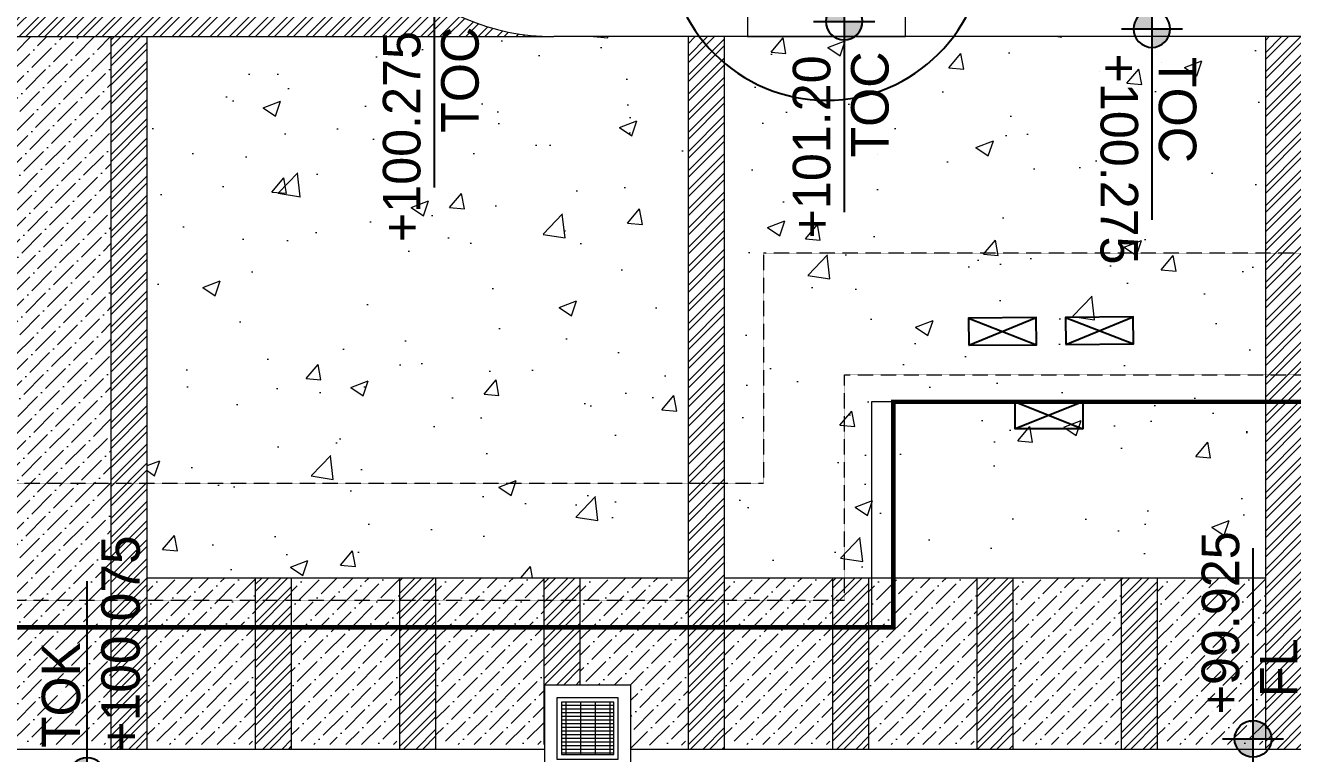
# Model space of a CAD drawing. Header units: millimetres. Extents: x 7964926 to 16080295, y -6277184 to -2986664.
# Drawn here: x 8028654 to 8042704, y -3146985 to -3138910 of the extents above; entities that cross this region are included whole.
import ezdxf

# ---------------------------------------------------------------- set-up
doc = ezdxf.new("R2010")
doc.units = ezdxf.units.MM
doc.header["$LTSCALE"] = 2000
doc.header["$MEASUREMENT"] = 0
for name, pattern in [('( Hidden )', [0.375, 0.25, -0.125]), ('1', [0, 0, 0]), ('HIDDEN', [0.375, 0.25, -0.125])]:
    doc.linetypes.add(name, pattern=pattern)
for name, color, linetype in [('a-ele 0', 8, 'Continuous'), ('ELEC-1', 5, 'Continuous'), ('L - proposed trees', 74, 'Continuous'), ('L-FL', 7, 'Continuous')]:
    doc.layers.add(name, color=color, linetype=linetype)
for name, color, linetype, lineweight in [('BASEMENT EDGE', 4, 'Continuous', 5), ('L - paving', 9, 'Continuous', 5), ('L-CHAMBERS', 50, 'Continuous', 5), ('L-ELE 1', 24, 'Continuous', 20), ('L-ELE 2', 30, 'Continuous', 15), ('L-ELE 4', 27, 'Continuous', 9), ('L-HATCH-1', 9, 'Continuous', 5), ('L-kerb', 24, 'Continuous', 13), ('L-lights', 213, 'Continuous', 0), ('L-Paver 400x400', 250, '1', 13), ('STR-Capital', 8, 'Continuous', 15), ('STR-Retaining Wall', 250, 'HIDDEN', 15)]:
    doc.layers.add(name, color=color, linetype=linetype, lineweight=lineweight)
doc.styles.add('Century Gothic', font='GOTHIC.TTF')
doc.styles.get("Standard").update_dxf_attribs({"font": 'romans.shx', "width": 0.75})
pattern_1 = [(50, (0, 0), (1972.4655, -172.56837), [206.25, -2268.75]), (355, (0, 0), (-381.56617, 2068.52837), [165, -1815]), (100.451444, (164.4, -14.4), (1590.89933, 1895.95998), [175.28553, -1928.1408]), (46.1842, (0, 550), (2934.91366, -455.178), [309.375, -3403.125]), (96.635635, (244.6, 512), (2570.32035, 2678.82615), [262.9284, -2892.2128]), (351.184164, (0, 550), (2570.3203, 2678.8262), [247.5, -2722.5]), (21, (275, 412.5), (1641.4944, -1107.20195), [206.25, -2268.75]), (326, (275, 412.5), (669.11716, 1994.16262), [165, -1815]), (71.451445, (411.8, 320.2), (2310.61154, 886.96067), [175.2855, -1928.1408]), (37.5, (0, 0), (33.4396, 915.4581), [0, -1793, 0, -1842.5, 0, -1821.875]), (7.5, (0, 0), (723.44123, 1084.63221), [0, -1050.5, 0, -1751.75, 0, -694.375]), (327.5, (-613.25, 0), (1468.0117, -62.0259), [0, -687.5, 0, -2145, 0, -2846.25]), (317.5, (-888.2, 0), (1603.76197, 275.2887), [0, -893.75, 0, -1424.5, 0, -2021.25])]
pattern_2 = [(45, (0, 0), (-106.0660172, 106.0660172), []), (45, (0, 75), (-106.0660172, 106.0660172), [])]

# ---------------------------------------------------------------- blocks, each defined once
blk = doc.blocks.new('E222')
at = {"layer": 'a-ele 0', "elevation": -1}
for points in [[(8481, 8914), (9231, 8914), (9231, 9214), (8481, 9214)], [(9556, 8914), (10306, 8914), (10306, 9214), (9556, 9214)]]:
    blk.add_lwpolyline(points, close=True, dxfattribs=at)
for points in [[(8481, 9214), (9231, 8914)], [(8481, 8914), (9231, 9214)], [(9556, 9214), (10306, 8914)], [(9556, 8914), (10306, 9214)]]:
    blk.add_lwpolyline(points, dxfattribs=at)
blk = doc.blocks.new('tree14 pp')
at = {"layer": 'L - proposed trees', "ltscale": 2000}
for radius in [1275, 143]:
    blk.add_circle((-1173, 1331), radius, dxfattribs=at)
blk = doc.blocks.new('finish lvl')
h = blk.add_hatch(color=256)
edge = h.paths.add_edge_path()
edge.add_ellipse((0.0378, 0.003), major_axis=(-0.0305, 0.0305), ratio=1, start_angle=-45, end_angle=45)
edge.add_line((-0.0053, 0.003), (0.0378, 0.003))
edge.add_line((0.0378, 0.003), (0.0378, 0.0461))
edge = h.paths.add_edge_path()
edge.add_ellipse((0.0378, 0.003), major_axis=(-0.0305, 0.0305), ratio=1, start_angle=135, end_angle=225)
edge.add_line((0.0809, 0.003), (0.0378, 0.003))
edge.add_line((0.0378, 0.003), (0.0378, -0.0401))
for p, q in [((0.0378, 0.0748), (0.0378, -0.0688)), ((-0.034, 0.003), (0.4857, 0.003))]:
    blk.add_line(p, q)
blk.add_ellipse((0.0378, 0.003), major_axis=(-0.0305, 0.0305), ratio=1, start_param=1.570796326794534, end_param=7.85398163397412)
at = {"layer": 'L-FL'}
for tag, p in [('%%P0.00', (0.1256, 0.0357)), ('FIN.LVL.', (0.1075, -0.103))]:
    blk.add_attdef(tag, p, '', height=0.08, dxfattribs=at)
blk = doc.blocks.new('cb 1')
at = {"layer": 'L-Paver 400x400', "true_color": 0x636466}
h = blk.add_hatch(dxfattribs=at)
h.set_pattern_fill('GRATE', color=251, scale=1300)
h.paths.add_polyline_path([(8080578, -3139540), (8079998, -3139540), (8079998, -3140120), (8080578, -3140120)])
at = {"layer": 'L-CHAMBERS', "color": 8}
blk.add_lwpolyline([(8079808, -3140310), (8080768, -3140310), (8080768, -3139350), (8079808, -3139350)], close=True, dxfattribs=at)
at = {"layer": 'L-CHAMBERS', "color": 37}
for points in [[(8079948, -3140170), (8080628, -3140170), (8080628, -3139490), (8079948, -3139490)], [(8079998, -3140120), (8080578, -3140120), (8080578, -3139540), (8079998, -3139540)]]:
    blk.add_lwpolyline(points, close=True, dxfattribs=at)
blk = doc.blocks.new('PL')
at = {"layer": 'L-lights'}
h = blk.add_hatch(dxfattribs=at)
h.set_pattern_fill('ANSI31', color=256, scale=32.5, style=0)
h.set_pattern_definition([(45, (6e-11, 1e-11), (-72.965, 72.965), [])])
edge = h.paths.add_edge_path()
edge.add_arc((0, 0), 359, 89.6522, 276.067)
edge.add_arc((0, 0), 359, 276.067, 449.6522)
at = {"layer": 'L-lights', "const_width": 65}
for points in [[(0, -1659), (0, 1659)], [(1659, -2), (-1659, -2)]]:
    blk.add_lwpolyline(points, dxfattribs=at)
for points in [[(6, 1009, 1.057607), (107, -1003, 0.945531)], [(2, 359, 1.057607), (38, -357, 0.945531)]]:
    blk.add_lwpolyline(points, format="xyb", close=True, dxfattribs=at)

msp = doc.modelspace()

# ---------------------------------------------------------------- hatches: boundary and pattern name
at = {"layer": 'L - paving'}
h = msp.add_hatch(dxfattribs=at)
h.set_pattern_fill('ANSI36', color=37, scale=1000)
h.set_pattern_definition([(45, (-68599.18, -2012.86), (66.2912607, 243.067956), [312.5, -62.5, 0, -62.5])])
h.paths.add_polyline_path([(8028402.3, -3146885), (8029602.3, -3146885), (8029602.3, -3139035), (8028402.3, -3139035)])
h = msp.add_hatch(dxfattribs=at)
h.set_pattern_fill('AR-CONC', color=252, scale=275)
h.set_pattern_definition(pattern_1)
h.paths.add_polyline_path([(8030002.4, -3145035), (8036002.2, -3145035), (8036002.2, -3140411.6), (8036002, -3140411.6), (8036002, -3139035), (8035042, -3139035), (8030002.3, -3139035)])
h = msp.add_hatch(dxfattribs=at)
h.set_pattern_fill('AR-CONC', color=252, scale=275)
h.set_pattern_definition(pattern_1)
h.paths.add_polyline_path([(8036402.4, -3145035), (8042402.2, -3145035), (8042402.2, -3140411.6), (8042402, -3140411.6), (8042402, -3139035), (8041442, -3139035), (8036402.3, -3139035)])
h = msp.add_hatch(dxfattribs=at)
h.set_pattern_fill('ANSI36', color=37, scale=1000)
h.set_pattern_definition([(45, (-65399.18, -2012.86), (66.2912607, 243.067956), [312.5, -62.5, 0, -62.5])])
h.paths.add_polyline_path([(8030002.3, -3146885), (8031202.3, -3146885), (8031202.3, -3145035), (8030002.3, -3145035)])
h = msp.add_hatch(dxfattribs=at)
h.set_pattern_fill('ANSI36', color=37, scale=1000)
h.set_pattern_definition([(45, (-63799.18, -2012.86), (66.2912607, 243.067956), [312.5, -62.5, 0, -62.5])])
h.paths.add_polyline_path([(8031602.3, -3146885), (8032802.3, -3146885), (8032802.3, -3145035), (8031602.3, -3145035)])
h = msp.add_hatch(dxfattribs=at)
h.set_pattern_fill('ANSI36', color=37, scale=1000)
h.set_pattern_definition([(45, (-62199.18, -2012.86), (66.2912607, 243.067956), [312.5, -62.5, 0, -62.5])])
h.paths.add_polyline_path([(8033202.3, -3146885), (8034402.3, -3146885), (8034402.3, -3145035), (8033202.3, -3145035)])
h = msp.add_hatch(dxfattribs=at)
h.set_pattern_fill('ANSI36', color=37, scale=1000)
h.set_pattern_definition([(45, (-60599.18, -2012.86), (66.2912607, 243.067956), [312.5, -62.5, 0, -62.5])])
h.paths.add_polyline_path([(8036002.3, -3146885), (8036002.3, -3145035), (8034802.3, -3145035), (8034802.3, -3146225), (8035367, -3146225), (8035367, -3146935)])
h = msp.add_hatch(dxfattribs=at)
h.set_pattern_fill('ANSI36', color=37, scale=1000)
h.set_pattern_definition([(45, (-58999.18, -2012.86), (66.2912607, 243.067956), [312.5, -62.5, 0, -62.5])])
h.paths.add_polyline_path([(8036402.3, -3146885), (8037602.3, -3146885), (8037602.3, -3145035), (8036402.3, -3145035)])
h = msp.add_hatch(dxfattribs=at)
h.set_pattern_fill('ANSI36', color=37, scale=1000)
h.set_pattern_definition([(45, (-57399.18, -2012.86), (66.2912607, 243.067956), [312.5, -62.5, 0, -62.5])])
h.paths.add_polyline_path([(8038002.3, -3146885), (8039202.3, -3146885), (8039202.3, -3145035), (8038002.3, -3145035)])
h = msp.add_hatch(dxfattribs=at)
h.set_pattern_fill('ANSI36', color=37, scale=1000)
h.set_pattern_definition([(45, (-55799.18, -2012.86), (66.2912607, 243.067956), [312.5, -62.5, 0, -62.5])])
h.paths.add_polyline_path([(8039602.3, -3146885), (8040802.3, -3146885), (8040802.3, -3145035), (8039602.3, -3145035)])
h = msp.add_hatch(dxfattribs=at)
h.set_pattern_fill('ANSI36', color=37, scale=1000)
h.set_pattern_definition([(45, (-54199.18, -2012.86), (66.2912607, 243.067956), [312.5, -62.5, 0, -62.5])])
h.paths.add_polyline_path([(8041202.3, -3146885), (8042402.3, -3146885), (8042402.3, -3145035), (8041202.3, -3145035)])
at = {"layer": 'L-HATCH-1'}
h = msp.add_hatch(dxfattribs=at)
h.set_pattern_fill('STEEL', color=26, scale=1200)
h.set_pattern_definition(pattern_2)
edge = h.paths.add_edge_path()
edge.add_line((8034441, -3139034), (8021664.6, -3139030.5))
edge.add_arc((8019332.8, -3138130.7), 2499.5, 338.8998, 338.90611)
edge.add_arc((8021511.3, -3136535), 2500, 273.51971, 303.04774)
edge.add_line((8022874.6, -3138630.5), (8033154.8, -3138635))
edge.add_arc((8034511.3, -3136535), 2500, 237.14012, 268.38874)
h = msp.add_hatch(dxfattribs=at)
h.set_pattern_fill('STEEL', color=26, scale=1200)
h.set_pattern_definition(pattern_2)
h.paths.add_polyline_path([(8030002.3, -3139035), (8029602.3, -3139035), (8029602.3, -3146935), (8030002.3, -3146935)])
h = msp.add_hatch(dxfattribs=at)
h.set_pattern_fill('STEEL', color=26, scale=1200)
h.set_pattern_definition(pattern_2)
h.paths.add_polyline_path([(8036402.3, -3139035), (8036002.3, -3139035), (8036002.3, -3146935), (8036402.3, -3146935)])
h = msp.add_hatch(dxfattribs=at)
h.set_pattern_fill('STEEL', color=26, scale=1200)
h.set_pattern_definition(pattern_2)
h.paths.add_polyline_path([(8042802.3, -3139035), (8042402.3, -3139035), (8042402.3, -3146935), (8042802.3, -3146935)])
h = msp.add_hatch(dxfattribs=at)
h.set_pattern_fill('STEEL', color=26, scale=1200)
h.set_pattern_definition(pattern_2)
h.paths.add_polyline_path([(8031602.3, -3145035), (8031202.3, -3145035), (8031202.3, -3146935), (8031602.3, -3146935)])
h = msp.add_hatch(dxfattribs=at)
h.set_pattern_fill('STEEL', color=26, scale=1200)
h.set_pattern_definition(pattern_2)
h.paths.add_polyline_path([(8033202.3, -3145035), (8032802.3, -3145035), (8032802.3, -3146935), (8033202.3, -3146935)])
h = msp.add_hatch(dxfattribs=at)
h.set_pattern_fill('STEEL', color=26, scale=1200)
h.set_pattern_definition(pattern_2)
h.paths.add_polyline_path([(8034802.3, -3145035), (8034402.3, -3145035), (8034402.3, -3146225), (8034802.3, -3146225)])
h = msp.add_hatch(dxfattribs=at)
h.set_pattern_fill('STEEL', color=26, scale=1200)
h.set_pattern_definition(pattern_2)
h.paths.add_polyline_path([(8038002.3, -3145035), (8037602.3, -3145035), (8037602.3, -3146935), (8038002.3, -3146935)])
h = msp.add_hatch(dxfattribs=at)
h.set_pattern_fill('STEEL', color=26, scale=1200)
h.set_pattern_definition(pattern_2)
h.paths.add_polyline_path([(8039602.3, -3145035), (8039202.3, -3145035), (8039202.3, -3146935), (8039602.3, -3146935)])
h = msp.add_hatch(dxfattribs=at)
h.set_pattern_fill('STEEL', color=26, scale=1200)
h.set_pattern_definition(pattern_2)
h.paths.add_polyline_path([(8041202.3, -3145035), (8040802.3, -3145035), (8040802.3, -3146935), (8041202.3, -3146935)])

# ---------------------------------------------------------------- linework, layer by layer
at = {"layer": 'BASEMENT EDGE', "color": 2, "linetype": '( Hidden )', "ltscale": 0.01, "const_width": 50}
msp.add_lwpolyline([(7981805.8, -3086060), (7976491, -3129797.5), (7978510.2, -3129797.5), (7978510.2, -3137797.5), (7982586.2, -3137797.5), (7982586.2, -3145585), (8038276.2, -3145585), (8038276.2, -3143085), (8166136.2, -3143085), (8166136.2, -3086060)], close=True, dxfattribs=at)
at = {"layer": 'ELEC-1'}
for p, q in [((8039628.4, -3143085), (8040378.4, -3143385)), ((8040378.4, -3143085), (8039628.4, -3143385))]:
    msp.add_line(p, q, dxfattribs=at)
msp.add_lwpolyline([(8040378.4, -3143085), (8040378.4, -3143385), (8039628.4, -3143385), (8039628.4, -3143085)], close=True, dxfattribs=at)
at = {"layer": 'L-ELE 1'}
msp.add_line((8052786.2, -3139035), (8034511.3, -3139035), dxfattribs=at)
msp.add_arc((8034511.3, -3136535), 2500, 180, 270, dxfattribs=at)
at = {"layer": 'L-ELE 2'}
msp.add_lwpolyline([(8036661.2, -3139035), (8038411.2, -3139035), (8038411.2, -3137183.1), (8036661.2, -3137183.1)], close=True, dxfattribs=at)
at = {"layer": 'L-ELE 4'}
for p, q in [((8030002.3, -3145035), (8036002.3, -3145035)), ((8036402.3, -3145035), (8042402.3, -3145035))]:
    msp.add_line(p, q, dxfattribs=at)
at = {"layer": 'L-ELE 4', "color": 2, "linetype": '( Hidden )', "ltscale": 0.01, "const_width": 50}
msp.add_lwpolyline([(7981805.8, -3086060), (7976491, -3129797.5), (7978510.2, -3129797.5), (7978510.2, -3137797.5), (7982586.2, -3137797.5), (7982586.2, -3145585), (8038276.2, -3145585), (8038276.2, -3143085), (8166136.2, -3143085), (8166136.2, -3086060)], close=True, dxfattribs=at)
at = {"layer": 'L-ELE 4'}
for points in [[(8021361.3, -3139035), (8034511.3, -3139035)], [(8029602.3, -3139035), (8029602.3, -3146935)], [(8030002.3, -3139035), (8030002.3, -3146935)], [(8036002.3, -3139035), (8036002.3, -3146935)], [(8036402.3, -3139035), (8036402.3, -3146935)], [(8042402.3, -3139035), (8042402.3, -3146935)], [(8031202.3, -3145035), (8031202.3, -3146935)], [(8031602.3, -3145035), (8031602.3, -3146935)], [(8032802.3, -3145035), (8032802.3, -3146935)], [(8033202.3, -3145035), (8033202.3, -3146935)], [(8034402.3, -3145035), (8034402.3, -3146885)], [(8034802.3, -3145035), (8034802.3, -3146225)], [(8037602.3, -3145035), (8037602.3, -3146935)], [(8038002.3, -3145035), (8038002.3, -3146935)], [(8039202.3, -3145035), (8039202.3, -3146935)], [(8039602.3, -3145035), (8039602.3, -3146935)], [(8040802.3, -3145035), (8040802.3, -3146935)], [(8041202.3, -3145035), (8041202.3, -3146935)]]:
    msp.add_lwpolyline(points, dxfattribs=at)
at = {"layer": 'L-kerb', "color": 8}
for p, q in [((8024462, -3146935), (8034407, -3146935)), ((8035367, -3146935), (8045856.8, -3146935))]:
    msp.add_line(p, q, dxfattribs=at)
at = {"layer": 'STR-Capital', "linetype": 'HIDDEN', "ltscale": 0.005}
for p, q in [((8052336.1, -3141435), (8036836.1, -3141435)), ((8036836.1, -3141435), (8036836.1, -3143985)), ((8052336.1, -3141435), (8036836.1, -3141435)), ((8036836.1, -3141435), (8036836.1, -3143985)), ((7983786.1, -3143985), (8036836.1, -3143985)), ((7983786.1, -3143985), (8036836.1, -3143985))]:
    msp.add_line(p, q, dxfattribs=at)
at = {"layer": 'STR-Retaining Wall', "linetype": 'HIDDEN', "ltscale": 0.005}
for p, q in [((8037736.1, -3145285), (8037736.1, -3142785)), ((8037736.1, -3142785), (8103376.1, -3142785)), ((8037736.1, -3145285), (8037736.1, -3142785)), ((8037736.1, -3142785), (8103376.1, -3142785)), ((8027738.4, -3145285), (8037736.1, -3145285)), ((8027738.4, -3145285), (8037736.1, -3145285))]:
    msp.add_line(p, q, dxfattribs=at)
at = {"layer": 'STR-Retaining Wall', "linetype": 'Continuous'}
msp.add_lwpolyline([(8074635.9, -3143085), (8038036.1, -3143085), (8038036.1, -3145585), (8027738.4, -3145585)], dxfattribs=at)
msp.add_lwpolyline([(8074635.9, -3143085), (8038036.1, -3143085), (8038036.1, -3145585), (8027738.4, -3145585)], dxfattribs=at)

# ---------------------------------------------------------------- block references
at = {"rotation": 0.4322431287525199}
msp.add_blockref('E222', (8030700.2, -3151434), dxfattribs=at)
at = {"layer": 'L - proposed trees', "color": 1, "xscale": -1.377000000000001, "yscale": 1.377000000000001, "zscale": 1.377, "rotation": 149.9999999999999}
msp.add_blockref('tree14 pp', (8039851, -3137205.6), dxfattribs=at)
at = {"layer": 'L-CHAMBERS', "color": 8}
msp.add_blockref('cb 1', (-45400.5, -6875.3), dxfattribs=at)
at = {"layer": 'L-FL', "ltscale": 0.5}
ref = msp.add_blockref('finish lvl', (8033201.6, -3138413.9), dxfattribs=dict(at, xscale=-4725.606725092182, yscale=4725.606725092182, zscale=4725.606725092182, rotation=89.99978946303183))
ref.add_attrib('FIN.LVL.', 'TOC', (8033679.7, -3140101.7, 0), dxfattribs={"ltscale": 0.5, "height": 416.57, "rotation": 89.99979, "style": 'Century Gothic'})
ref.add_attrib('%%P0.00', '+100.275', (8033033.8, -3141312.8), dxfattribs={"ltscale": 0.5, "height": 416.57, "rotation": 89.99979, "style": 'Century Gothic'})
ref = msp.add_blockref('finish lvl', (8037746.3, -3138687.9), dxfattribs=dict(at, xscale=-4725.606725092182, yscale=4725.606725092182, zscale=4725.606725092182, rotation=89.99978946200848))
ref.add_attrib('FIN.LVL.', 'TOC', (8038224.3, -3140375.7, 0), dxfattribs={"ltscale": 0.5, "height": 416.57, "rotation": 89.99979, "style": 'Century Gothic'})
ref.add_attrib('%%P0.00', '+101.20', (8037578.5, -3141272.2), dxfattribs={"ltscale": 0.5, "height": 416.57, "rotation": 89.99979, "style": 'Century Gothic'})
ref = msp.add_blockref('finish lvl', (8041157.8, -3138771.4), dxfattribs=dict(at, xscale=-4725.606725092182, yscale=4725.606725092182, zscale=4725.606725092182, rotation=90.00021053796874))
ref.add_attrib('FIN.LVL.', 'TOC', (8041219.3, -3139260.3, 0), dxfattribs={"ltscale": 0.5, "height": 416.57, "rotation": 270.00021, "style": 'Century Gothic'})
ref.add_attrib('%%P0.00', '+100.275', (8040573.5, -3139222.8), dxfattribs={"ltscale": 0.5, "height": 416.57, "rotation": 270.00021, "style": 'Century Gothic'})
ref = msp.add_blockref('finish lvl', (8029324.2, -3147421.1), dxfattribs=dict(at, xscale=-4835.363999980464, yscale=4835.363999980464, zscale=4835.363999980464, rotation=269.999789463032))
ref.add_attrib('FIN.LVL.', 'TOK', (8029261.3, -3146920.9, 0), dxfattribs={"ltscale": 0.5, "height": 426.24, "rotation": 89.99979, "style": 'Century Gothic'})
ref.add_attrib('%%P0.00', '+100.075', (8029922.1, -3146959.2), dxfattribs={"ltscale": 0.5, "height": 426.24, "rotation": 89.99979, "style": 'Century Gothic'})
ref = msp.add_blockref('finish lvl', (8042278.7, -3147000.4), dxfattribs=dict(at, xscale=4725.606724964209, yscale=4725.606724964209, zscale=4725.606724964209, rotation=90.00021053696821))
ref.add_attrib('FIN.LVL.', ' FL', (8042756.8, -3146511.6, 0), dxfattribs={"ltscale": 0.5, "height": 416.57, "rotation": 90.00021, "style": 'Century Gothic'})
ref.add_attrib('%%P0.00', '+99.925', (8042110.9, -3146549.1), dxfattribs={"ltscale": 0.5, "height": 416.57, "rotation": 90.00021, "style": 'Century Gothic'})
at = {"layer": 'L-lights', "color": 6, "xscale": 0.497007000161001, "yscale": 0.497007000161001, "zscale": 0.497007000161001, "rotation": 135.0000000000014}
msp.add_blockref('PL', (8037112.8, -3147684.2, 0), dxfattribs=at)

doc.saveas('drawing.dxf')
